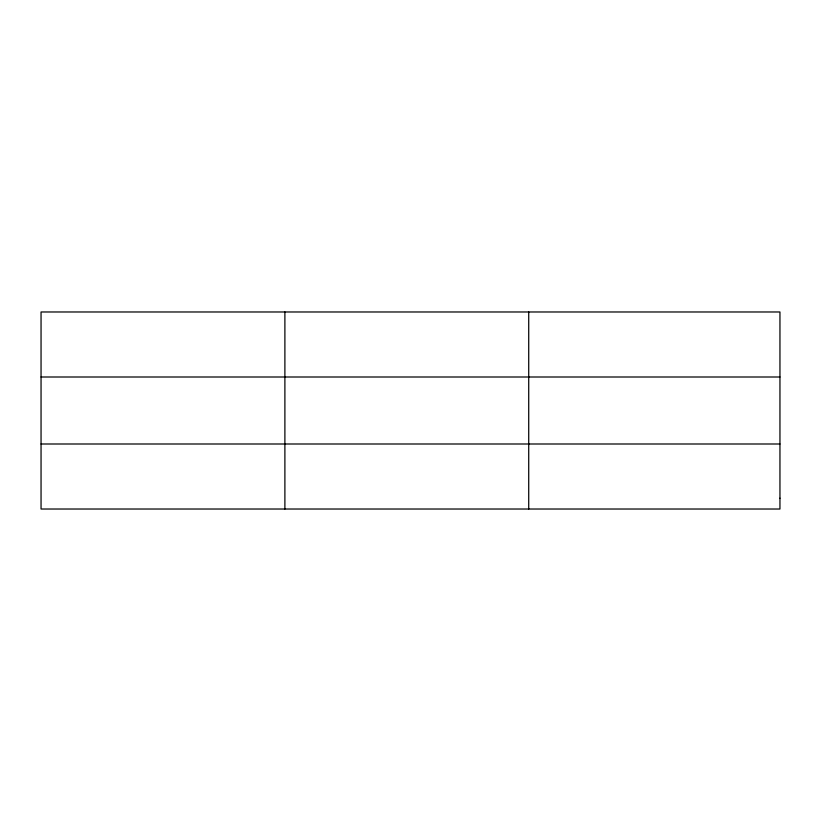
<?xml version="1.0" encoding="UTF-8"?>
<svg xmlns="http://www.w3.org/2000/svg" width="821" height="821" viewBox="0 0 821 821"><rect width="100%" height="100%" fill="white"/><g stroke="black" fill="none" stroke-linecap="round" stroke-linejoin="round"><path stroke-width="1.23" d="M41.05 377.003L779.95 377.003M41.05 443.997L779.95 443.997M528.724 311.98L528.724 509.02M284.887 311.98L284.887 509.02M779.95 498.183L779.95 509.02L41.05 509.02L41.05 311.98L779.95 311.98L779.95 498.183"/></g></svg>
